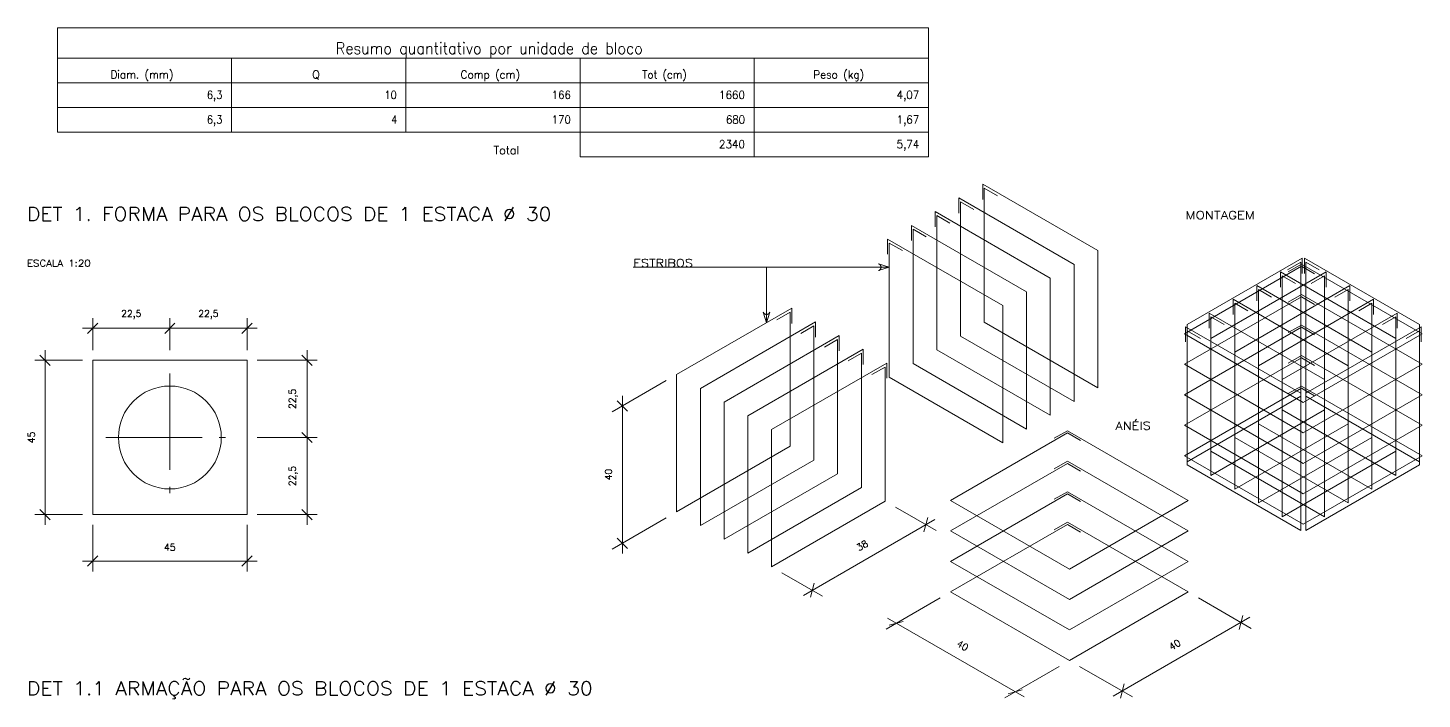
# Model space of a CAD drawing. Header units: metres. Extents: x 0 to 84, y 0 to 59.4.
# Drawn here: x 22.29 to 30.42, y 7.64 to 11.56 of the extents above; entities that cross this region are included whole.
import ezdxf
from ezdxf.enums import TextEntityAlignment as Align

# ---------------------------------------------------------------- set-up
doc = ezdxf.new("R2010")
doc.units = ezdxf.units.M
doc.linetypes.add('CENTER2', pattern=[0.84375, 0.5625, -0.09375, 0.09375, -0.09375])
doc.layers.get('0').update_dxf_attribs({"lineweight": 0})
for name, color, linetype, lineweight in [('COTA', 1, 'Continuous', 0), ('EIXOS', 1, 'CENTER2', 0), ('FERROVISTA', 27, 'Continuous', 0), ('FINA', 7, 'Continuous', 0), ('MEDIA', 4, 'Continuous', 0), ('TEXTOFINO', 7, 'Continuous', 0), ('TEXTOGROSSO', 5, 'Continuous', 0)]:
    doc.layers.add(name, color=color, linetype=linetype, lineweight=lineweight)
doc.styles.add('CYPETXT', font='', dxfattribs={"height": 0.2})
doc.styles.get('CYPETXT').set_extended_font_data('romans')

msp = doc.modelspace()

# ---------------------------------------------------------------- linework, layer by layer
for p, q in [((22.46027, 11.55745), (27.54027, 11.55745)), ((22.46027, 11.55745), (22.46027, 10.94945)), ((22.46027, 11.38145), (27.54027, 11.38145)), ((23.47627, 11.38145), (23.47627, 10.94945)), ((24.49227, 11.38145), (24.49227, 10.94945)), ((22.46027, 11.23745), (27.54027, 11.23745)), ((22.46027, 11.09345), (27.54027, 11.09345)), ((25.50827, 10.94945), (25.50827, 10.80545)), ((26.52427, 10.94945), (26.52427, 10.80545)), ((27.54027, 10.94945), (27.54027, 10.80545)), ((25.50827, 10.80545), (27.54027, 10.80545))]:
    msp.add_line(p, q)
for points in [[(27.54027, 11.55745), (27.54027, 11.09345), (27.54027, 10.94945)], [(25.50827, 11.38145), (25.50827, 11.09345), (25.50827, 10.94945)], [(26.52427, 11.38145), (26.52427, 11.09345), (26.52427, 10.94945)], [(22.46027, 10.94945), (25.50827, 10.94945), (27.54027, 10.94945)]]:
    msp.add_lwpolyline(points)
at = {"layer": 'COTA'}
for p, q in [((26.59585, 10.16189), (25.81851, 10.16189)), ((22.66596, 9.67917), (22.66596, 9.86583)), ((23.11596, 9.67917), (23.11596, 9.86583)), ((23.56596, 9.67917), (23.56596, 9.86583)), ((22.60596, 9.80583), (23.62596, 9.80583)), ((22.38857, 8.65917), (22.38857, 9.67917)), ((23.91596, 8.65917), (23.91596, 9.67917)), ((22.60596, 9.61917), (22.32857, 9.61917)), ((23.62596, 9.61917), (23.97596, 9.61917)), ((26.01146, 9.50091), (25.69492, 9.31816)), ((25.75492, 9.4128), (25.75492, 8.4928)), ((23.62596, 9.16917), (23.97596, 9.16917)), ((22.60596, 8.71917), (22.32857, 8.71917)), ((23.62596, 8.71917), (23.97596, 8.71917)), ((26.01146, 8.70091), (25.69492, 8.51816)), ((27.34774, 8.76314), (27.58512, 8.62609)), ((22.66596, 8.65917), (22.66596, 8.3887)), ((23.56596, 8.65917), (23.56596, 8.3887)), ((27.57708, 8.69073), (26.81113, 8.24851)), ((22.60596, 8.4487), (23.62596, 8.4487)), ((26.68571, 8.38091), (26.92309, 8.24387)), ((27.60922, 8.23421), (27.29269, 8.05146)), ((29.11486, 8.23421), (29.42314, 8.05623)), ((27.30072, 8.1161), (28.09747, 7.6561)), ((28.61836, 7.66087), (29.4151, 8.12087)), ((28.30204, 7.83421), (27.98551, 7.65146)), ((28.42204, 7.83421), (28.73032, 7.65623))]:
    msp.add_line(p, q, dxfattribs=at)
at = {"layer": 'COTA', "color": 1}
for p, q in [((27.31169, 10.16189), (27.24243, 10.16189)), ((26.59585, 9.83831), (26.59585, 9.90757)), ((22.69596, 9.83583), (22.63596, 9.77583)), ((23.08596, 9.77583), (23.14596, 9.83583)), ((23.14596, 9.83583), (23.08596, 9.77583)), ((23.53596, 9.77583), (23.59596, 9.83583)), ((22.41857, 9.58917), (22.35857, 9.64917)), ((23.94596, 9.58917), (23.88596, 9.64917)), ((25.78492, 9.3228), (25.72492, 9.3828)), ((23.88596, 9.19917), (23.94596, 9.13917)), ((23.94596, 9.13917), (23.88596, 9.19917)), ((22.35857, 8.74917), (22.41857, 8.68917)), ((23.88596, 8.74917), (23.94596, 8.68917)), ((27.51414, 8.61975), (27.5361, 8.70171)), ((25.72492, 8.5828), (25.78492, 8.5228)), ((22.69596, 8.4787), (22.63596, 8.4187)), ((23.53596, 8.4187), (23.59596, 8.4787)), ((26.87407, 8.31949), (26.85211, 8.23753)), ((29.35216, 8.04989), (29.37412, 8.13185)), ((27.39367, 8.09708), (27.31171, 8.07512)), ((28.6813, 7.73185), (28.65934, 7.64989)), ((28.00453, 7.67512), (28.08649, 7.69708))]:
    msp.add_line(p, q, dxfattribs=at)
for points in [[(27.24929, 10.14227), (27.31169, 10.16189), (27.24929, 10.18152), (27.25098, 10.1809), (27.25261, 10.18014), (27.25416, 10.17925), (27.25563, 10.17822), (27.25701, 10.17707), (27.25828, 10.1758), (27.25944, 10.17442), (27.26047, 10.17295), (27.26136, 10.1714), (27.26212, 10.16977), (27.26274, 10.16808), (27.2632, 10.16635), (27.26352, 10.16458), (27.26367, 10.16279), (27.26367, 10.16099), (27.26352, 10.15921), (27.2632, 10.15744), (27.26274, 10.1557), (27.26212, 10.15402), (27.26136, 10.15239), (27.26047, 10.15083), (27.25944, 10.14936), (27.25828, 10.14799), (27.25701, 10.14672), (27.25563, 10.14556), (27.25416, 10.14454), (27.25261, 10.14364), (27.25098, 10.14288), (27.24929, 10.14227)], [(26.57623, 9.90071), (26.59585, 9.83831), (26.61547, 9.90071), (26.61486, 9.89903), (26.6141, 9.8974), (26.61321, 9.89584), (26.61218, 9.89437), (26.61102, 9.89299), (26.60975, 9.89172), (26.60838, 9.89057), (26.60691, 9.88954), (26.60535, 9.88864), (26.60373, 9.88788), (26.60204, 9.88727), (26.60031, 9.8868), (26.59854, 9.88649), (26.59675, 9.88633), (26.59495, 9.88633), (26.59316, 9.88649), (26.5914, 9.8868), (26.58966, 9.88727), (26.58797, 9.88788), (26.58635, 9.88864), (26.58479, 9.88954), (26.58332, 9.89057), (26.58195, 9.89172), (26.58068, 9.89299), (26.57952, 9.89437), (26.57849, 9.89584), (26.5776, 9.8974), (26.57684, 9.89903), (26.57623, 9.90071)]]:
    msp.add_lwpolyline(points, close=True, dxfattribs=at)
at = {"layer": 'COTA'}
for points in [[(26.59585, 9.90688), (26.59585, 10.16189)], [(27.24312, 10.16189), (26.59585, 10.16189)]]:
    msp.add_lwpolyline(points, dxfattribs=at)
at = {"layer": 'EIXOS'}
for p, q in [((23.11596, 9.54317), (23.11596, 8.84517)), ((22.74196, 9.16917), (23.43996, 9.16917))]:
    msp.add_line(p, q, dxfattribs=at)
at = {"layer": 'FERROVISTA', "color": 142, "true_color": 0x00a6dc}
for points in [[(27.94293, 10.57852), (27.86595, 10.62296), (27.86595, 9.84074), (28.52798, 9.45852), (28.52798, 10.25852), (27.85657, 10.64616), (27.85657, 10.55727)], [(27.80436, 10.49852), (27.72738, 10.54296), (27.72738, 9.76074), (28.38941, 9.37852), (28.38941, 10.17852), (27.718, 10.56616), (27.718, 10.47727)], [(27.6658, 10.41852), (27.58882, 10.46296), (27.58882, 9.68074), (28.25085, 9.29852), (28.25085, 10.09852), (27.57944, 10.48616), (27.57944, 10.39727)], [(27.52724, 10.33852), (27.45026, 10.38296), (27.45026, 9.60074), (28.11228, 9.21852), (28.11228, 10.01852), (27.44087, 10.40616), (27.44087, 10.31727)], [(27.38867, 10.25852), (27.31169, 10.30296), (27.31169, 9.52074), (27.97372, 9.13852), (27.97372, 9.93852), (27.30231, 10.32616), (27.30231, 10.23727)], [(29.81884, 10.14725), (29.74186, 10.19169), (29.74186, 9.40947), (30.40388, 9.02725), (30.40388, 9.82725), (29.73247, 10.21488), (29.73247, 10.126)], [(29.68027, 10.06725), (29.60329, 10.11169), (29.60329, 9.32947), (30.26532, 8.94725), (30.26532, 9.74725), (29.59391, 10.13488), (29.59391, 10.046)], [(29.54171, 9.98725), (29.46473, 10.03169), (29.46473, 9.24947), (30.12676, 8.86725), (30.12676, 9.66725), (29.45535, 10.05488), (29.45535, 9.966)], [(29.40314, 9.90725), (29.32616, 9.95169), (29.32616, 9.16947), (29.98819, 8.78725), (29.98819, 9.58725), (29.31678, 9.97488), (29.31678, 9.886)], [(29.26458, 9.82725), (29.1876, 9.87169), (29.1876, 9.08947), (29.84963, 8.70725), (29.84963, 9.50725), (29.17822, 9.89488), (29.17822, 9.806)], [(29.12602, 9.74725), (29.04904, 9.79169), (29.04904, 9.00947), (29.71106, 8.62725), (29.71106, 9.42725), (29.03965, 9.81488), (29.03965, 9.726)]]:
    msp.add_lwpolyline(points, dxfattribs=at)
at = {"layer": 'FERROVISTA', "color": 232, "true_color": 0xce136c}
for points in [[(29.79224, 10.123), (29.71526, 10.16745), (29.03364, 9.77391), (29.72646, 9.37391), (30.41928, 9.77391), (29.71526, 10.18038), (29.63828, 10.13593)], [(29.79224, 9.94522), (29.71526, 9.98967), (29.03364, 9.59613), (29.72646, 9.19613), (30.41928, 9.59613), (29.71526, 10.0026), (29.63828, 9.95816)], [(29.79224, 9.76745), (29.71526, 9.81189), (29.03364, 9.41836), (29.72646, 9.01836), (30.41928, 9.41836), (29.71526, 9.82482), (29.63828, 9.78038)], [(29.79224, 9.58967), (29.71526, 9.63411), (29.03364, 9.24058), (29.72646, 8.84058), (30.41928, 9.24058), (29.71526, 9.64705), (29.63828, 9.6026)], [(29.79224, 9.41189), (29.71526, 9.45633), (29.03364, 9.0628), (29.72646, 8.6628), (30.41928, 9.0628), (29.71526, 9.46927), (29.63828, 9.42482)], [(28.42782, 9.15127), (28.35084, 9.19572), (27.66922, 8.80219), (28.36204, 8.40219), (29.05486, 8.80219), (28.35084, 9.20865), (28.27386, 9.16421)], [(28.42782, 8.9735), (28.35084, 9.01794), (27.66922, 8.62441), (28.36204, 8.22441), (29.05486, 8.62441), (28.35084, 9.03087), (28.27386, 8.98643)], [(28.42782, 8.79572), (28.35084, 8.84016), (27.66922, 8.44663), (28.36204, 8.04663), (29.05486, 8.44663), (28.35084, 8.8531), (28.27386, 8.80865)], [(28.42782, 8.61794), (28.35084, 8.66239), (27.66922, 8.26885), (28.36204, 7.86885), (29.05486, 8.26885), (28.35084, 8.67532), (28.27386, 8.63087)]]:
    msp.add_lwpolyline(points, dxfattribs=at)
at = {"layer": 'FERROVISTA', "color": 2, "true_color": 0xfce200}
for points in [[(29.63408, 10.14725), (29.71106, 10.19169), (29.71106, 9.40947), (29.04904, 9.02725), (29.04904, 9.82725), (29.72045, 10.21488), (29.72045, 10.126)], [(29.77265, 10.06725), (29.84963, 10.11169), (29.84963, 9.32947), (29.1876, 8.94725), (29.1876, 9.74725), (29.85901, 10.13488), (29.85901, 10.046)], [(29.91121, 9.98725), (29.98819, 10.03169), (29.98819, 9.24947), (29.32616, 8.86725), (29.32616, 9.66725), (29.99757, 10.05488), (29.99757, 9.966)], [(26.65651, 9.85556), (26.73349, 9.9), (26.73349, 9.11778), (26.07146, 8.73556), (26.07146, 9.53556), (26.74287, 9.92319), (26.74287, 9.8343)], [(30.04978, 9.90725), (30.12676, 9.95169), (30.12676, 9.16947), (29.46473, 8.78725), (29.46473, 9.58725), (30.13614, 9.97488), (30.13614, 9.886)], [(26.79507, 9.77556), (26.87205, 9.82), (26.87205, 9.03778), (26.21002, 8.65556), (26.21002, 9.45556), (26.88143, 9.84319), (26.88143, 9.7543)], [(30.18834, 9.82725), (30.26532, 9.87169), (30.26532, 9.08947), (29.60329, 8.70725), (29.60329, 9.50725), (30.2747, 9.89488), (30.2747, 9.806)], [(26.93363, 9.69556), (27.01061, 9.74), (27.01061, 8.95778), (26.34859, 8.57556), (26.34859, 9.37556), (27.02, 9.76319), (27.02, 9.6743)], [(30.3269, 9.74725), (30.40388, 9.79169), (30.40388, 9.00947), (29.74186, 8.62725), (29.74186, 9.42725), (30.41327, 9.81488), (30.41327, 9.726)], [(27.0722, 9.61556), (27.14918, 9.66), (27.14918, 8.87778), (26.48715, 8.49556), (26.48715, 9.29556), (27.15856, 9.68319), (27.15856, 9.5943)], [(27.21076, 9.53556), (27.28774, 9.58), (27.28774, 8.79778), (26.62571, 8.41556), (26.62571, 9.21556), (27.29712, 9.60319), (27.29712, 9.5143)]]:
    msp.add_lwpolyline(points, dxfattribs=at)
at = {"layer": 'FINA'}
msp.add_circle((23.11596, 9.16917), 0.3, dxfattribs=at)
at = {"layer": 'MEDIA'}
msp.add_lwpolyline([(22.66596, 8.71917), (22.66596, 9.61917), (23.56596, 9.61917), (23.56596, 8.71917), (22.66596, 8.71917)], close=True, dxfattribs=at)

# ---------------------------------------------------------------- texts
at = {"style": 'CYPETXT'}
for s, height, width, p, p2 in [('Resumo quantitativo por unidade de bloco ', 0.0666667, 0.785786, (24.08395, 11.40478), (25.91659, 11.40478)), ('Diam. (mm) ', 0.0466667, 0.810848, (22.76955, 11.26178), (23.16699, 11.26178)), ('Q ', 0.046667, 0.7907, (23.94611, 11.26178), (24.02243, 11.26178)), ('Comp (cm) ', 0.046667, 0.796319, (24.81163, 11.26178), (25.18891, 11.26178)), ('Tot (cm) ', 0.046667, 0.778739, (25.87155, 11.26178), (26.16099, 11.26178)), ('Peso (kg) ', 0.046667, 0.805046, (26.86811, 11.26178), (27.19643, 11.26178)), ('6,3 ', 0.046667, 0.755752, (23.33131, 11.14345), (23.45227, 11.14345)), ('10 ', 0.046667, 0.735463, (24.36747, 11.14345), (24.46827, 11.14345)), ('166 ', 0.046667, 0.775358, (25.34315, 11.14345), (25.48427, 11.14345)), ('1660 ', 0.046667, 0.799451, (26.31883, 11.14345), (26.50027, 11.14345)), ('4,07 ', 0.046667, 0.786723, (27.35499, 11.14345), (27.51627, 11.14345)), ('6,3 ', 0.046667, 0.755752, (23.33131, 10.99945), (23.45227, 10.99945)), ('4 ', 0.046667, 0.656628, (24.40779, 10.99945), (24.46827, 10.99945)), ('170 ', 0.046667, 0.775358, (25.34315, 10.99945), (25.48427, 10.99945)), ('680 ', 0.046667, 0.775358, (26.35915, 10.99945), (26.50027, 10.99945)), ('1,67 ', 0.046667, 0.786723, (27.35499, 10.99945), (27.51627, 10.99945)), ('2340 ', 0.046667, 0.799451, (26.31883, 10.85545), (26.50027, 10.85545)), ('5,74 ', 0.046667, 0.786723, (27.35499, 10.85545), (27.51627, 10.85545)), ('Total ', 0.046667, 0.844518, (25.00441, 10.82049), (25.18585, 10.82049))]:
    msp.add_text(s, height=height, dxfattribs=dict(at, width=width)).set_placement(p, p2, align=Align.FIT)
at = {"layer": 'COTA', "color": 35, "style": 'CYPETXT'}
for s, width, p, p2 in [('22,5', 0.869207, (22.83216, 9.87189), (22.94976, 9.87189)), ('22,5', 0.869207, (23.28216, 9.87189), (23.39976, 9.87189)), ('45', 0.872087, (23.08236, 8.50921), (23.14956, 8.50921))]:
    msp.add_text(s, height=0.04, dxfattribs=dict(at, width=width)).set_placement(p, p2, align=Align.FIT)
for s, rotation, width, p, p2 in [('22,5', 90, 0.869207, (23.84991, 9.33537), (23.84991, 9.45297)), ('45', 90, 0.872087, (22.32806, 9.13557), (22.32806, 9.20277)), ('22,5', 90, 0.869207, (23.84991, 8.88537), (23.84991, 9.00297)), ('40', 90, 0.872087, (25.69428, 8.9192), (25.69428, 8.9864)), ('38', 30.000805, 0.872087, (27.13468, 8.50535), (27.19287, 8.53895)), ('40', 329.999195, 0.872087, (27.70031, 7.95541), (27.75851, 7.92181)), ('40', 29.99929, 0.872087, (28.95731, 7.92658), (29.01551, 7.96018))]:
    msp.add_text(s, height=0.04, rotation=rotation, dxfattribs=dict(at, width=width)).set_placement(p, p2, align=Align.FIT)
at = {"layer": 'TEXTOFINO', "style": 'CYPETXT'}
for s, height, width, p, p2 in [('MONTAGEM', 0.046667, 1.084921, (29.03965, 10.44228), (29.44423, 10.44228)), ('ESCALA 1:20', 0.04, 0.931346, (22.28238, 10.16538), (22.65438, 10.16538)), ('ESTRIBOS', 0.046667, 1.024802, (25.81851, 10.16306), (26.16686, 10.16306)), ('ANÉIS', 0.046667, 1.051811, (28.63045, 9.21457), (28.83685, 9.21457))]:
    msp.add_text(s, height=height, dxfattribs=dict(at, width=width)).set_placement(p, p2, align=Align.FIT)
at = {"layer": 'TEXTOGROSSO', "style": 'CYPETXT'}
for s, width, p, p2 in [('DET 1. FORMA PARA OS BLOCOS DE 1 ESTACA %%c 30', 0.89794, (22.28238, 10.43235), (25.34118, 10.43235)), ('DET 1.1 ARMAÇÃO PARA OS BLOCOS DE 1 ESTACA %%c 30', 0.90436, (22.28238, 7.66651), (25.58238, 7.66651))]:
    msp.add_text(s, height=0.08, dxfattribs=dict(at, width=width)).set_placement(p, p2, align=Align.FIT)

doc.saveas('drawing.dxf')
